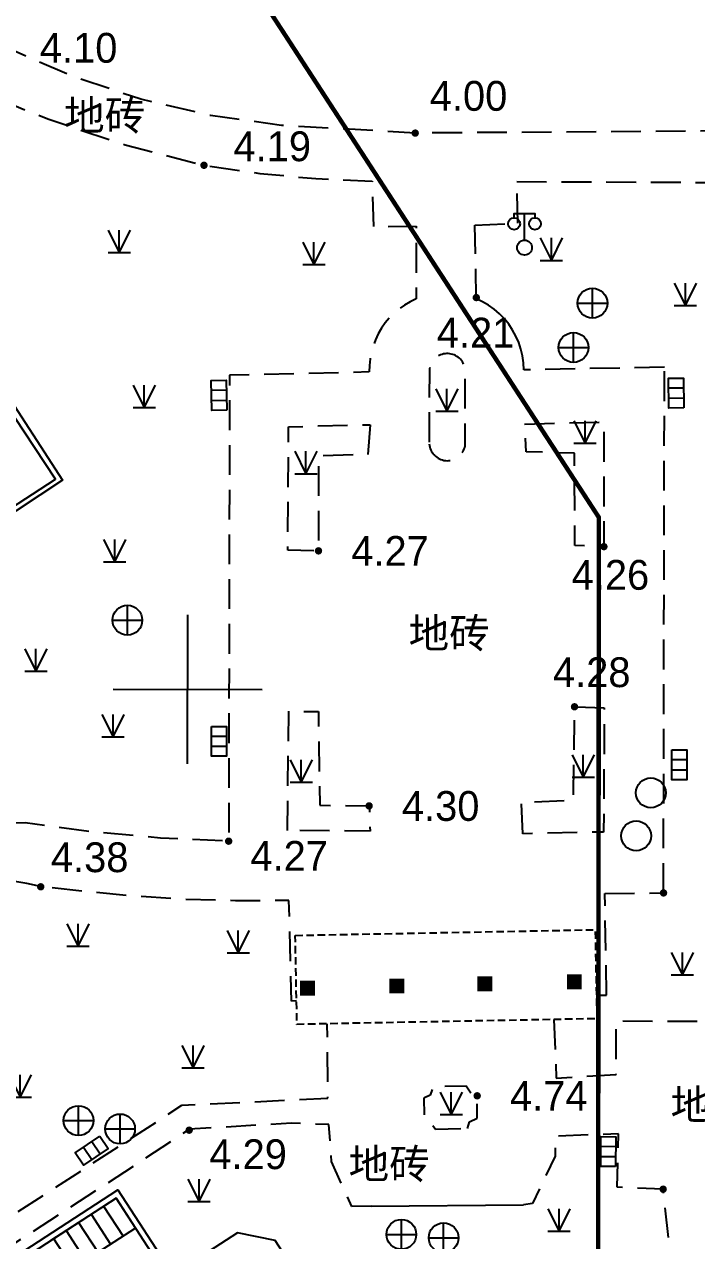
# Model space of a CAD drawing. Extents: x 99002 to 478558, y 2449839 to 2450453.
# Drawn here: x 478450.25 to 478472.82, y 2450095.08 to 2450135.89 of the extents above; entities that cross this region are included whole.
import ezdxf
from ezdxf.enums import TextEntityAlignment as Align

# ---------------------------------------------------------------- set-up
doc = ezdxf.new("R2010")
doc.units = 0
doc.header["$LTSCALE"] = 0.5
for name, pattern in [('2', [0]), ('380402', [1.5, 1, -0.5]), ('430600', [3, 2, -1]), ('X0', [4, 3, -1])]:
    doc.linetypes.add(name, pattern=pattern)
doc.layers.get('0').update_dxf_attribs({"linetype": 'CONTINUOUS'})
for name, color, linetype in [('DEFAULT', 1, 'CONTINUOUS'), ('GCD', 1, 'CONTINUOUS'), ('TK', 7, 'CONTINUOUS'), ('交通线', 7, 'CONTINUOUS'), ('地下室范围线', 170, 'CONTINUOUS'), ('居民地点', 7, 'CONTINUOUS'), ('居民地线', 7, 'CONTINUOUS'), ('居民地面', 7, 'CONTINUOUS'), ('房屋面', 7, 'CONTINUOUS'), ('植被点', 114, 'CONTINUOUS'), ('管线点', 7, 'CONTINUOUS'), ('高程点', 7, 'CONTINUOUS')]:
    doc.layers.add(name, color=color, linetype=linetype)
doc.styles.add('方正中等线简体', font='FZZDXJW.TTF')
doc.styles.add('细等线体', font='FZXDXJW.TTF', dxfattribs={"width": 0.8})
doc.styles.add('黑体', font='simhei.ttf')
doc.linetypes.add('380201', pattern='A,5,[169,ss2007.shx,S=0.83,R=0,X=0,Y=0],5', length=10)

# ---------------------------------------------------------------- blocks, each defined once
blk = doc.blocks.new('3804085')
at = {"linetype": '2'}
blk.add_hatch(color=0, dxfattribs=at).paths.add_polyline_path([(-0.5, -0.5), (0.5, -0.5), (0.5, 0.5), (-0.5, 0.5)])
blk = doc.blocks.new('3805011')
at = {"color": 0, "linetype": 'Continuous', "lineweight": -3, "flags": 128}
for points in [[(-0.7, 2), (-0.7, 2.3), (0.7, 2.3), (0.7, 2)], [(0, 0.5), (0, 2.3)]]:
    blk.add_lwpolyline(points, dxfattribs=at)
at = {"color": 0, "linetype": 'Continuous', "lineweight": -3}
for centre, radius in [((-0.7, 1.6), 0.4), ((0.7, 1.6), 0.4), ((0, 0), 0.5)]:
    blk.add_circle(centre, radius, dxfattribs=at)
blk = doc.blocks.new('8202001')
at = {"color": 0, "linetype": 'Continuous', "lineweight": -3, "flags": 128}
for points in [[(-0.75, 1.5), (0, 0)], [(0, 0), (0.75, 1.5)], [(0, 0), (0, 1.5)], [(-0.75, 0), (0.75, 0)]]:
    blk.add_lwpolyline(points, dxfattribs=at)
blk = doc.blocks.new('7201001')
at = {"linetype": '2'}
h = blk.add_hatch(color=0, dxfattribs=at)
edge = h.paths.add_edge_path(flags=0)
edge.add_arc((0, 0), 0.25, 0, 360)
blk = doc.blocks.new('5441011')
at = {"color": 0, "linetype": 'Continuous', "lineweight": -3, "flags": 128}
for points in [[(0, -1), (0, 1)], [(-1, 0), (1, 0)]]:
    blk.add_lwpolyline(points, dxfattribs=at)
at = {"color": 0, "linetype": 'Continuous', "lineweight": -3}
blk.add_circle((0, 0), 1, dxfattribs=at)
blk = doc.blocks.new('5441024')
at = {"color": 0, "linetype": 'Continuous', "lineweight": -3, "flags": 128}
blk.add_lwpolyline([(1, 0.5), (1, -0.5), (-1, -0.5), (-1, 0.5)], close=True, dxfattribs=at)
for points in [[(-0.33, 0.5), (-0.33, -0.5)], [(0.33, -0.5), (0.33, 0.5)]]:
    blk.add_lwpolyline(points, dxfattribs=at)
blk = doc.blocks.new('5401001')
at = {"color": 0, "linetype": 'Continuous', "lineweight": -3}
blk.add_circle((0, 0), 1, dxfattribs=at)
blk = doc.blocks.new('GC200')
at = {"linetype": 'Continuous', "const_width": 0.2, "flags": 128}
blk.add_lwpolyline([(-0.1, 0, 1), (0.1, 0, 1)], format="xyb", close=True, dxfattribs=at)

msp = doc.modelspace()

# ---------------------------------------------------------------- linework, layer by layer
at = {"layer": 'DEFAULT', "color": 7, "linetype": 'Continuous', "lineweight": -3, "ltscale": 0.5, "flags": 128}
msp.add_lwpolyline([(478459.386, 2450103.125), (478459.222, 2450103.122)], dxfattribs=at)
at = {"layer": 'TK', "color": 7, "linetype": 'Continuous'}
for p, q in [((478455.728, 2450111.077), (478455.735, 2450116.077)), ((478453.231, 2450113.58), (478458.231, 2450113.574))]:
    msp.add_line(p, q, dxfattribs=at)
at = {"layer": '交通线', "color": 4, "linetype": '430600', "lineweight": -3, "flags": 128}
for points in [[(478479.943, 2450132.353), (478463.369, 2450132.238), (478458.881, 2450132.495), (478456.499, 2450132.827), (478454.157, 2450133.376), (478451.875, 2450134.135), (478449.672, 2450135.1), (478447.349, 2450135.868), (478444.97, 2450136.437), (478442.551, 2450136.803), (478440.11, 2450136.964), (478437.664, 2450136.917), (478435.23, 2450136.665), (478434.303, 2450136.175), (478423.303, 2450129.07), (478423.254, 2450129.021), (478423.21, 2450128.967), (478423.17, 2450128.91), (478423.136, 2450128.849), (478423.107, 2450128.786), (478423.083, 2450128.72), (478423.065, 2450128.653), (478423.053, 2450128.584), (478423.047, 2450128.515), (478423.047, 2450128.445), (478423.054, 2450128.376), (478423.066, 2450128.307), (478423.084, 2450128.24), (478423.108, 2450128.175), (478423.137, 2450128.111), (478423.172, 2450128.051), (478423.212, 2450127.994), (478423.256, 2450127.94), (478423.305, 2450127.891), (478423.359, 2450127.846), (478405.874, 2450116.556), (478398.472, 2450111.848), (478398.269, 2450111.229), (478398.12, 2450110.594), (478398.028, 2450109.949), (478397.991, 2450109.298), (478398.012, 2450108.647), (478398.089, 2450107.999), (478398.92, 2450106.624), (478399.674, 2450105.206), (478400.351, 2450103.749), (478400.996, 2450102.171), (478401.783, 2450100.659), (478402.705, 2450099.225), (478403.755, 2450097.882), (478404.384, 2450096.913), (478405.57, 2450094.739), (478406.862, 2450092.628), (478408.257, 2450090.582), (478408.46, 2450090.292), (478408.688, 2450090.019), (478408.938, 2450089.767), (478409.209, 2450089.538), (478409.498, 2450089.333), (478409.804, 2450089.153), (478410.124, 2450089), (478410.457, 2450088.875), (478410.798, 2450088.78), (478411.147, 2450088.714), (478411.5, 2450088.678), (478411.855, 2450088.672), (478412.209, 2450088.698), (478412.559, 2450088.753), (478412.904, 2450088.838), (478414.828, 2450089.959), (478416.657, 2450091.23), (478418.379, 2450092.642), (478417.701, 2450093.593), (478419.102, 2450094.694), (478419.842, 2450093.734), (478420.77, 2450094.295), (478421.712, 2450094.832), (478422.668, 2450095.344), (478425.666, 2450097.102), (478425.678, 2450097.562), (478425.649, 2450098.02), (478425.577, 2450098.474), (478425.465, 2450098.919), (478425.313, 2450099.353), (478425.122, 2450099.77), (478424.893, 2450100.169), (478424.63, 2450100.545), (478424.333, 2450100.896)], [(478436.429, 2450134.654), (478437.804, 2450135.51), (478438.303, 2450135.176), (478440.377, 2450135.229), (478442.448, 2450135.11), (478444.502, 2450134.82), (478446.526, 2450134.363), (478448.505, 2450133.74), (478451.038, 2450132.711), (478453.634, 2450131.849), (478456.28, 2450131.158), (478458.152, 2450130.887), (478460.035, 2450130.711), (478461.925, 2450130.631), (478461.967, 2450129.095), (478463.4, 2450129.112), (478463.402, 2450126.676), (478463.203, 2450126.581), (478463.012, 2450126.469), (478462.832, 2450126.341), (478462.663, 2450126.199), (478462.508, 2450126.042), (478462.366, 2450125.873), (478462.239, 2450125.693), (478462.127, 2450125.502), (478462.033, 2450125.302), (478461.956, 2450125.095), (478461.896, 2450124.883), (478461.855, 2450124.666), (478461.833, 2450124.446), (478461.829, 2450124.225), (478457.14, 2450124.115), (478457.108, 2450108.484), (478454.825, 2450108.59), (478452.549, 2450108.794), (478450.284, 2450109.096), (478448.996, 2450109.072), (478447.714, 2450108.938), (478446.448, 2450108.697), (478446.25, 2450108.792), (478446.062, 2450108.905), (478445.884, 2450109.033), (478445.719, 2450109.176), (478445.566, 2450109.334), (478445.428, 2450109.504), (478445.306, 2450109.686), (478445.2, 2450109.878), (478443.098, 2450113.089)], [(478459.386, 2450103.125), (478459.222, 2450103.122), (478459.149, 2450105.823), (478459.131, 2450106.492), (478457.333, 2450106.485), (478455.535, 2450106.538), (478453.74, 2450106.651), (478450.8, 2450106.955), (478450.335, 2450107.07), (478449.862, 2450107.141), (478449.383, 2450107.167), (478448.905, 2450107.149), (478448.43, 2450107.085), (478447.963, 2450106.977), (478447.388, 2450106.919), (478446.819, 2450106.815), (478446.261, 2450106.665), (478445.717, 2450106.47), (478445.19, 2450106.231), (478444.685, 2450105.95), (478444.496, 2450105.714), (478444.329, 2450105.461), (478444.186, 2450105.194), (478444.066, 2450104.916), (478443.972, 2450104.629), (478443.903, 2450104.334), (478443.861, 2450104.034), (478443.846, 2450103.731), (478443.858, 2450103.429), (478443.896, 2450103.128), (478443.822, 2450102.3), (478443.678, 2450101.48), (478443.463, 2450100.676), (478443.18, 2450099.894), (478442.831, 2450099.138), (478442.419, 2450098.416), (478441.946, 2450097.731), (478441.416, 2450097.089), (478440.833, 2450096.496), (478440.201, 2450095.954), (478439.525, 2450095.469), (478438.809, 2450095.044), (478439.08, 2450093.82), (478439.012, 2450093.792), (478438.946, 2450093.759), (478438.884, 2450093.72), (478438.825, 2450093.676), (478438.77, 2450093.627), (478438.72, 2450093.573), (478438.675, 2450093.515), (478438.635, 2450093.453), (478438.6, 2450093.388), (478438.571, 2450093.32), (478438.549, 2450093.251), (478438.532, 2450093.179), (478438.522, 2450093.106), (478438.518, 2450093.033), (478438.521, 2450092.959), (478438.53, 2450092.886), (478438.545, 2450092.814), (478438.567, 2450092.744), (478438.594, 2450092.676), (478438.628, 2450092.61), (478438.667, 2450092.548), (478438.711, 2450092.489), (478433.023, 2450088.685), (478432.967, 2450088.759), (478432.904, 2450088.829), (478432.835, 2450088.892), (478432.761, 2450088.949), (478432.682, 2450088.999), (478432.599, 2450089.042), (478432.513, 2450089.077), (478432.423, 2450089.105), (478432.332, 2450089.124), (478432.239, 2450089.135), (478432.146, 2450089.138), (478432.052, 2450089.132), (478431.96, 2450089.118), (478431.869, 2450089.096), (478431.781, 2450089.065), (478431.695, 2450089.027), (478431.406, 2450089.446), (478430.023, 2450088.632), (478430.849, 2450087.275), (478427.564, 2450085.082), (478426.965, 2450085.897), (478426.789, 2450085.898), (478426.614, 2450085.914), (478426.44, 2450085.945), (478426.27, 2450085.991), (478426.105, 2450086.051), (478425.945, 2450086.126), (478425.793, 2450086.214), (478425.649, 2450086.316), (478425.514, 2450086.429), (478425.39, 2450086.554), (478425.277, 2450086.689), (478425.176, 2450086.833), (478425.088, 2450086.986), (478425.014, 2450087.146), (478424.954, 2450087.311), (478424.908, 2450087.482), (478424.878, 2450087.655), (478424.862, 2450087.831), (478424.863, 2450088.007), (478424.878, 2450088.182), (478424.909, 2450088.356), (478424.954, 2450088.526), (478425.015, 2450088.691), (478425.089, 2450088.851), (478424.496, 2450089.753), (478425.73, 2450090.542), (478423.662, 2450093.6), (478423.293, 2450093.388), (478422.13, 2450092.795), (478421.024, 2450092.103), (478419.984, 2450091.315), (478417.388, 2450089.241), (478413.699, 2450086.362), (478413.557, 2450085.884), (478413.455, 2450085.396), (478413.395, 2450084.901), (478413.376, 2450084.403), (478413.4, 2450083.905), (478413.465, 2450083.41), (478413.572, 2450082.923), (478413.72, 2450082.447), (478413.908, 2450081.985), (478414.133, 2450081.54), (478414.396, 2450081.116), (478414.988, 2450079.441), (478416.035, 2450076.909), (478416.894, 2450074.517), (478424.681, 2450079.596), (478455.54, 2450099.624), (478460.437, 2450099.866), (478460.419, 2450102.359)], [(478468.026, 2450102.5), (478468.102, 2450100.534), (478470.112, 2450100.659), (478470.113, 2450102.456), (478474.656, 2450102.439), (478474.641, 2450102.088), (478474.705, 2450101.959), (478474.779, 2450101.837), (478474.863, 2450101.721), (478474.957, 2450101.613), (478475.059, 2450101.514), (478475.17, 2450101.423), (478475.288, 2450101.343), (478475.413, 2450101.273), (478475.543, 2450101.213), (478475.678, 2450101.165), (478475.816, 2450101.129), (478475.957, 2450101.105), (478477.566, 2450101.016)], [(478461.889, 2450096.246), (478461.239, 2450096.235), (478460.557, 2450097.743), (478460.473, 2450098.98), (478459.222, 2450099.027), (478455.797, 2450098.823), (478453.94, 2450097.6), (478441.038, 2450089.207), (478440.361, 2450088.78), (478436.368, 2450086.169), (478427.753, 2450080.622), (478424.116, 2450078.199), (478423.441, 2450077.799), (478417.169, 2450073.688), (478417.452, 2450072.635), (478417.689, 2450071.571), (478417.88, 2450070.497), (478418.035, 2450069.801), (478418.251, 2450069.12), (478418.526, 2450068.461), (478418.857, 2450067.828), (478419.242, 2450067.227), (478419.678, 2450066.661), (478420.161, 2450066.136), (478420.689, 2450065.655), (478421.257, 2450065.222), (478422.734, 2450063.848), (478424.112, 2450062.374), (478425.384, 2450060.808), (478428.415, 2450057.394), (478429.772, 2450055.904), (478431.247, 2450055.044), (478431.724, 2450054.953), (478432.192, 2450054.821), (478432.647, 2450054.651), (478433.086, 2450054.443), (478433.506, 2450054.199), (478433.904, 2450053.921), (478434.278, 2450053.61), (478434.624, 2450053.269), (478434.94, 2450052.9), (478435.224, 2450052.505), (478435.474, 2450052.089), (478436.35, 2450052.169), (478437.215, 2450052.33), (478438.062, 2450052.573), (478438.882, 2450052.893), (478438.293, 2450053.823), (478439.83, 2450054.81), (478440.467, 2450053.744), (478441.813, 2450054.613), (478443.097, 2450055.573), (478444.312, 2450056.618), (478444.211, 2450057.364), (478444.049, 2450058.099), (478443.826, 2450058.819), (478443.544, 2450059.517), (478443.205, 2450060.189), (478442.811, 2450060.83), (478442.365, 2450061.437), (478441.87, 2450062.004)], [(478467.32, 2450089.479), (478468.465, 2450089.962), (478472.327, 2450091.689), (478472.09, 2450093.393), (478471.878, 2450095.1), (478471.69, 2450096.81), (478470.146, 2450096.874), (478470.196, 2450098.671), (478468.063, 2450098.587), (478468.069, 2450097.917), (478467.305, 2450096.336), (478467.005, 2450096.283)]]:
    msp.add_lwpolyline(points, dxfattribs=at)
at = {"layer": '交通线', "color": 4, "linetype": '430600', "lineweight": -3}
msp.add_lwpolyline([(478469.45, 2450103.315), (478469.79, 2450103.321), (478469.733, 2450106.733), (478471.703, 2450106.749), (478471.733, 2450124.382), (478467.009, 2450124.296), (478466.998, 2450124.529), (478466.967, 2450124.761), (478466.914, 2450124.988), (478466.841, 2450125.211), (478466.749, 2450125.425), (478466.637, 2450125.631), (478466.508, 2450125.825), (478466.361, 2450126.007), (478466.199, 2450126.175), (478466.022, 2450126.328), (478465.832, 2450126.464), (478465.631, 2450126.583), (478465.42, 2450126.683), (478465.373, 2450129.148), (478466.81, 2450129.215), (478466.78, 2450130.611), (478477.974, 2450130.563), (478478.035, 2450126.266)], dxfattribs=at)
at = {"layer": '交通线', "color": 4, "linetype": '430600', "lineweight": -3, "flags": 128}
for points in [[(478463.84, 2450121.809), (478463.847, 2450121.757), (478463.857, 2450121.705), (478463.873, 2450121.654), (478463.893, 2450121.605), (478463.916, 2450121.558), (478463.944, 2450121.513), (478463.976, 2450121.471), (478464.011, 2450121.431), (478464.05, 2450121.395), (478464.092, 2450121.362), (478464.136, 2450121.334), (478464.183, 2450121.309), (478464.232, 2450121.288), (478464.282, 2450121.272), (478464.333, 2450121.26), (478464.386, 2450121.252), (478464.439, 2450121.249), (478464.492, 2450121.251), (478464.544, 2450121.258), (478464.596, 2450121.269), (478464.647, 2450121.284), (478464.696, 2450121.304), (478464.743, 2450121.328), (478464.788, 2450121.356), (478464.83, 2450121.388), (478464.869, 2450121.423), (478464.905, 2450121.462), (478464.938, 2450121.504), (478464.967, 2450121.548), (478464.992, 2450121.595), (478465.012, 2450121.644), (478465.029, 2450121.694), (478465.04, 2450121.746), (478465.048, 2450121.798), (478465.05, 2450121.851), (478465.048, 2450124.274), (478465.042, 2450124.326), (478465.033, 2450124.377), (478465.018, 2450124.427), (478465, 2450124.475), (478464.978, 2450124.522), (478464.951, 2450124.567), (478464.921, 2450124.609), (478464.888, 2450124.649), (478464.851, 2450124.685), (478464.811, 2450124.718), (478464.768, 2450124.748), (478464.723, 2450124.774), (478464.676, 2450124.796), (478464.627, 2450124.813), (478464.577, 2450124.827), (478464.526, 2450124.836), (478464.474, 2450124.841), (478464.422, 2450124.841), (478464.37, 2450124.837), (478464.319, 2450124.828), (478464.269, 2450124.815), (478464.22, 2450124.798), (478464.173, 2450124.776), (478464.127, 2450124.751), (478464.085, 2450124.722), (478464.044, 2450124.689), (478464.007, 2450124.653), (478463.973, 2450124.613), (478463.943, 2450124.571), (478463.916, 2450124.527), (478463.893, 2450124.48), (478463.874, 2450124.432), (478463.86, 2450124.382), (478463.849, 2450124.331), (478463.844, 2450124.279)], [(478461.862, 2450122.457), (478461.78, 2450121.456), (478460.125, 2450121.41), (478460.123, 2450118.223), (478459.094, 2450118.242), (478459.12, 2450122.389)], [(478467.042, 2450122.475), (478469.705, 2450122.551), (478469.701, 2450118.365), (478468.73, 2450118.4), (478468.715, 2450121.499), (478467.092, 2450121.546)], [(478459.078, 2450108.843), (478459.126, 2450112.842), (478460.119, 2450112.834), (478460.164, 2450109.69), (478461.822, 2450109.668), (478461.853, 2450108.819)], [(478466.977, 2450108.735), (478466.934, 2450109.794), (478468.683, 2450109.855), (478468.715, 2450112.994), (478469.713, 2450112.957), (478469.693, 2450108.79)], [(478465.127, 2450098.845), (478465.189, 2450099.069), (478465.444, 2450099.188), (478465.449, 2450099.943), (478465.232, 2450100.029), (478465.084, 2450100.263), (478463.97, 2450100.258), (478463.873, 2450099.963), (478463.662, 2450099.867), (478463.673, 2450099.182), (478463.886, 2450099.053), (478464.045, 2450098.829)]]:
    msp.add_lwpolyline(points, close=True, dxfattribs=at)
at = {"layer": '地下室范围线', "color": 170, "linetype": 'X0', "const_width": 0.15, "flags": 128}
msp.add_lwpolyline([(478321.488, 2450050.286), (478330.08, 2450055.876), (478330.499, 2450056.175), (478330.89, 2450056.51), (478331.25, 2450056.877), (478331.577, 2450057.275), (478331.868, 2450057.699), (478332.121, 2450058.148), (478332.334, 2450058.616), (478332.506, 2450059.101), (478332.634, 2450059.6), (478332.719, 2450060.108), (478332.759, 2450060.621), (478332.754, 2450061.136), (478332.704, 2450061.648), (478332.61, 2450062.154), (478332.472, 2450062.65), (478332.291, 2450063.132), (478332.069, 2450063.596), (478331.807, 2450064.039), (478325.686, 2450073.441), (478331.381, 2450077.146), (478337.554, 2450067.659), (478342.667, 2450070.986), (478343.912, 2450070.723), (478344.239, 2450070.22), (478346.251, 2450071.529), (478345.433, 2450072.786), (478347.947, 2450074.422), (478347.729, 2450074.757), (478352.759, 2450078.03), (478353.304, 2450077.191), (478362.859, 2450083.409), (478362.314, 2450084.247), (478369.858, 2450089.156), (478370.403, 2450088.318), (478379.958, 2450094.535), (478379.413, 2450095.373), (478384.442, 2450098.646), (478384.66, 2450098.31), (478387.175, 2450099.947), (478387.993, 2450098.69), (478390.004, 2450099.999), (478389.677, 2450100.502), (478389.941, 2450101.746), (478392.966, 2450103.715), (478387.981, 2450111.376), (478394.938, 2450115.903), (478399.923, 2450108.242), (478408.044, 2450113.525), (478409.293, 2450113.261), (478409.618, 2450112.761), (478411.63, 2450114.07), (478410.812, 2450115.327), (478413.326, 2450116.963), (478413.108, 2450117.299), (478418.137, 2450120.571), (478418.683, 2450119.733), (478428.238, 2450125.95), (478427.693, 2450126.789), (478432.722, 2450130.061), (478432.94, 2450129.726), (478435.455, 2450131.362), (478436.273, 2450130.105), (478438.368, 2450131.468), (478437.986, 2450132.055), (478438.221, 2450133.162), (478439.729, 2450134.144), (478440.974, 2450133.88), (478441.247, 2450133.461), (478454.666, 2450142.193), (478469.534, 2450119.344), (478469.386, 2449987.125), (478463.408, 2449983.235), (478462.59, 2449984.493), (478460.494, 2449983.129), (478461.858, 2449981.034), (478460.349, 2449980.052), (478462.531, 2449976.699), (478456.16, 2449972.554), (478453.979, 2449975.907), (478452.386, 2449974.871), (478451.568, 2449976.128), (478444.024, 2449971.219), (478444.842, 2449969.962), (478443.25, 2449968.926), (478445.431, 2449965.573), (478443.583, 2449964.37), (478464.254, 2449932.603), (478459.677, 2449929.625), (478463.818, 2449923.262), (478456.279, 2449918.357), (478453.957, 2449920.592), (478451.602, 2449918.145), (478450.231, 2449919.46), (478441.771, 2449910.669), (478443.141, 2449909.352), (478440.577, 2449906.688), (478423.786, 2449922.843), (478422.018, 2449921.005), (478311.113, 2450027.708), (478313.666, 2450030.362), (478314.171, 2450029.877), (478322.643, 2450038.681), (478322.138, 2450039.167), (478324.564, 2450041.688), (478323.282, 2450042.922), (478325.388, 2450044.293)], close=True, dxfattribs=at)
at = {"layer": '居民地线', "color": 6, "linetype": 'Continuous', "lineweight": -3, "ltscale": 0.5, "flags": 128}
for points in [[(478449.404, 2450123.865), (478451.528, 2450120.599), (478446.094, 2450117.001), (478445.985, 2450117.169), (478451.297, 2450120.633), (478449.232, 2450123.753)], [(478443.164, 2450086.093), (478441.316, 2450088.938), (478453.388, 2450096.789), (478455.238, 2450093.944), (478455.07, 2450093.835), (478453.328, 2450096.514), (478447.459, 2450092.698), (478448.986, 2450090.35), (478448.818, 2450090.241), (478447.292, 2450092.589), (478441.591, 2450088.881), (478443.333, 2450086.203)]]:
    msp.add_lwpolyline(points, close=True, dxfattribs=at)
for points in [[(478451.148, 2450095.097), (478453.328, 2450096.514)], [(478453.328, 2450096.514), (478453.982, 2450095.508)], [(478452.489, 2450095.969), (478453.144, 2450094.963)], [(478452.909, 2450096.242), (478453.563, 2450095.235)], [(478453.982, 2450095.508), (478451.803, 2450094.09)], [(478452.07, 2450095.696), (478452.725, 2450094.69)], [(478451.232, 2450095.151), (478451.887, 2450094.144)], [(478451.651, 2450095.424), (478452.306, 2450094.417)]]:
    msp.add_lwpolyline(points, dxfattribs=at)
at = {"layer": '居民地线', "color": 6, "linetype": '380201', "lineweight": -3, "ltscale": 0.5, "flags": 128}
msp.add_lwpolyline([(478461.889, 2450096.246), (478467.005, 2450096.283)], dxfattribs=at)
at = {"layer": '居民地面', "color": 6, "linetype": '380402', "lineweight": -3, "ltscale": 0.5, "flags": 128}
msp.add_lwpolyline([(478459.344, 2450105.325), (478469.409, 2450105.515), (478469.465, 2450102.53), (478459.4, 2450102.34)], close=True, dxfattribs=at)
at = {"layer": '房屋面', "color": 6, "linetype": 'Continuous', "lineweight": -3, "ltscale": 0.5, "flags": 128}
msp.add_lwpolyline([(478460.458, 2450092.328), (478458.665, 2450095.085), (478457.404, 2450095.352), (478455.881, 2450094.362)], dxfattribs=at)

# ---------------------------------------------------------------- block references
at = {"layer": 'GCD', "color": 1, "linetype": 'Continuous'}
ref = msp.add_blockref('GC200', (478468.283, 2450135.591, 3.846), dxfattribs=dict(at, xscale=4.876000004212864e-06, yscale=4.876000004212864e-06, zscale=4.876000004212864e-06))
ref.add_attrib('height', '3.85', dxfattribs={"linetype": 'Continuous', "height": 0.00000975, "style": '方正中等线简体', "width": 0.8}).set_placement((478468.883, 2450135.091, 3.846), align=Align.MIDDLE_LEFT)
ref = msp.add_blockref('GC200', (478461.075, 2450135.208, 4.048), dxfattribs=dict(at, xscale=4.876000004212864e-06, yscale=4.876000004212864e-06, zscale=4.876000004212864e-06))
ref.add_attrib('height', '4.05', dxfattribs={"linetype": 'Continuous', "height": 0.00000975, "style": '方正中等线简体', "width": 0.8}).set_placement((478461.675, 2450134.708, 4.048), align=Align.MIDDLE_LEFT)
ref = msp.add_blockref('GC200', (478464.74, 2450098.223, 3.238), dxfattribs=dict(at, xscale=4.876000004212864e-06, yscale=4.876000004212864e-06, zscale=4.876000004212864e-06))
ref.add_attrib('height', '3.24', dxfattribs={"linetype": 'Continuous', "height": 0.00000975, "style": '细等线体', "width": 0.8}).set_placement((478465.34, 2450097.723, 3.238), align=Align.MIDDLE_LEFT)
ref = msp.add_blockref('GC200', (478464.74, 2450098.223, 3.238), dxfattribs=dict(at, xscale=4.876000004212864e-06, yscale=4.876000004212864e-06, zscale=4.876000004212864e-06))
ref.add_attrib('height', '3.24', dxfattribs={"linetype": 'Continuous', "height": 0.00000975, "style": '细等线体', "width": 0.8}).set_placement((478465.34, 2450097.723, 3.238), align=Align.MIDDLE_LEFT)
at = {"layer": '居民地点', "color": 2, "linetype": 'Continuous', "ltscale": 0.5, "xscale": 0.5, "yscale": 0.5}
msp.add_blockref('3805011', (478467.038, 2450128.396, 5.657), dxfattribs=at)
at = {"layer": '居民地点', "color": 6, "linetype": 'Continuous', "ltscale": 0.5, "xscale": 0.5, "yscale": 0.5}
for p in [(478459.751, 2450103.558), (478462.751, 2450103.628), (478465.703, 2450103.696), (478468.71, 2450103.765)]:
    msp.add_blockref('3804085', p, dxfattribs=at)
at = {"layer": '植被点', "color": 3, "linetype": 'Continuous', "ltscale": 0.5, "xscale": 0.5, "yscale": 0.5}
for p in [(478453.437, 2450128.234, 9999), (478459.971, 2450127.827, 9999), (478467.941, 2450127.969, 9999), (478472.436, 2450126.452, 9999), (478454.274, 2450123.033, 9999), (478464.432, 2450122.914, 9999), (478469.068, 2450121.831, 9999), (478459.699, 2450120.813, 9999), (478453.283, 2450117.858, 9999), (478450.637, 2450114.19, 9999), (478453.228, 2450111.98, 9999), (478469.007, 2450110.635, 9999), (478459.544, 2450110.461, 9999), (478452.055, 2450104.959, 9999), (478457.43, 2450104.741, 9999), (478472.336, 2450104.003, 9999), (478455.914, 2450100.878, 9999), (478450.116, 2450099.902, 9999), (478464.58, 2450099.312, 9999), (478456.115, 2450096.4, 9999), (478468.199, 2450095.4, 9999)]:
    msp.add_blockref('8202001', p, dxfattribs=at)
at = {"layer": '管线点', "color": 2, "linetype": 'Continuous', "ltscale": 0.5, "xscale": 0.5, "yscale": 0.5}
for name, p in [('5441011', (478469.317, 2450126.534, 4.43)), ('5441011', (478468.681, 2450125.048, 4.313)), ('5441011', (478453.708, 2450115.897, 4.558)), ('5401001', (478471.277, 2450110.105, 4.263)), ('5401001', (478470.783, 2450108.663, 4.274)), ('5441011', (478452.069, 2450099.111, 4.455)), ('5441011', (478453.464, 2450098.832, 4.311)), ('5441011', (478462.905, 2450095.295, 5.52)), ('5441011', (478464.322, 2450095.182, 5.497))]:
    msp.add_blockref(name, p, dxfattribs=at)
at = {"layer": '管线点', "color": 2, "linetype": 'Continuous', "ltscale": 0.5, "yscale": 0.5}
for p, xscale, rotation in [((478472.129, 2450123.518, 4.227), 0.5000000000568322, 270.8138040630594), ((478456.784, 2450123.44, 4.272), 0.4999999998820377, 271.0329984940997), ((478456.781, 2450111.834, 4.245), 0.5000000000272834, 89.99940144797809), ((478472.232, 2450111.044, 4.15), 0.5000000000619849, 90.06840001853674), ((478452.514, 2450098.105, 4.278), 0.4999999998865086, 33.87410118939458), ((478469.849, 2450098.074, 4.368), 0.4999999999873885, 269.5421048017306)]:
    msp.add_blockref('5441024', p, dxfattribs=dict(at, xscale=xscale, rotation=rotation))
at = {"layer": '高程点', "color": 7, "linetype": 'Continuous', "ltscale": 0.5, "xscale": 0.5, "yscale": 0.5}
for p in [(478463.369, 2450132.238, 4), (478456.28, 2450131.158, 4.19), (478465.419, 2450126.72, 4.21), (478460.123, 2450118.223, 4.27), (478469.701, 2450118.365, 4.26), (478468.715, 2450112.994, 4.28), (478461.822, 2450109.668, 4.3), (478457.108, 2450108.484, 4.27), (478450.8, 2450106.955, 4.38), (478471.703, 2450106.749, 4.26), (478465.449, 2450099.943, 4.74), (478455.783, 2450098.79, 4.29), (478471.69, 2450096.81, 4.36)]:
    msp.add_blockref('7201001', p, dxfattribs=at)

# ---------------------------------------------------------------- texts
at = {"layer": 'DEFAULT', "color": 3, "linetype": 'Continuous', "ltscale": 0.5, "style": '黑体'}
for p in [(478451.584, 2450132.333), (478463.145, 2450114.964), (478471.938, 2450099.146), (478461.132, 2450097.158)]:
    msp.add_text('地砖', height=1, dxfattribs=at).set_placement(p)
at = {"layer": '高程点', "color": 7, "linetype": 'Continuous', "ltscale": 0.5, "style": '方正中等线简体'}
for s, p in [('4.10', (478450.771, 2450134.599, 4.1)), ('4.00', (478463.857, 2450132.987, 4)), ('4.19', (478457.27, 2450131.295, 4.19)), ('4.21', (478464.094, 2450125.044, 4.21)), ('4.27', (478461.223, 2450117.722, 4.27)), ('4.26', (478468.619, 2450116.919, 4.26)), ('4.28', (478467.992, 2450113.653, 4.28)), ('4.30', (478462.922, 2450109.166, 4.3)), ('4.38', (478451.142, 2450107.446, 4.38)), ('4.27', (478457.837, 2450107.492, 4.27)), ('4.74', (478466.549, 2450099.441, 4.74)), ('4.29', (478456.46, 2450097.484, 4.29))]:
    msp.add_text(s, height=1, dxfattribs=at).set_placement(p)

doc.saveas('drawing.dxf')
